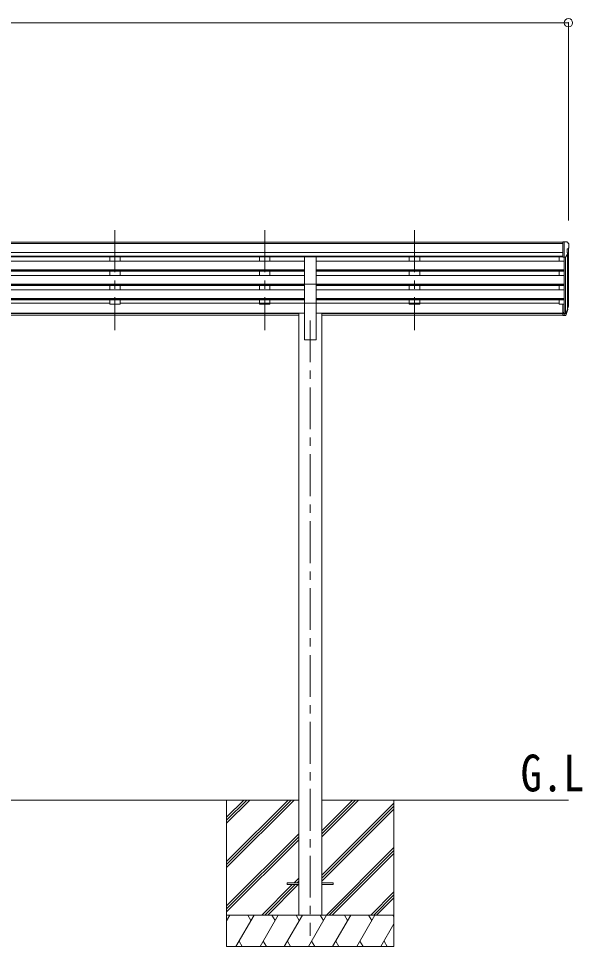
# Model space of a CAD drawing. Units: millimetres at full size, sheet at 1:40; details may follow other scales. Extents: x -11243 to 11243, y -7760 to 7760.
# Drawn here: x 4100 to 6795, y -4872 to -435 of the extents above; entities that cross this region are included whole.
import ezdxf
from ezdxf.enums import TextEntityAlignment as Align

# ---------------------------------------------------------------- set-up
doc = ezdxf.new("R2010")
doc.units = ezdxf.units.MM
doc.header["$LTSCALE"] = 40
doc.header["$PDMODE"] = 32
doc.header["$PDSIZE"] = 40
doc.linetypes.add('CHAIN1', pattern=[8, 5, -1, 1, -1])
for name, color, linetype, lineweight in [('0-0_0', 7, 'Continuous', 9), ('0-1_本体', 5, 'CHAIN1', 9), ('0-3_ELV2', 4, 'Continuous', 9), ('0-6_OTH_LINE', 6, 'Continuous', 9)]:
    doc.layers.add(name, color=color, linetype=linetype, lineweight=lineweight)
doc.layers.add('0-7_SHAPE', color=7, linetype='Continuous')
doc.styles.add('ＭＳ ゴシック', font='')
doc.styles.get('ＭＳ ゴシック').set_extended_font_data('MS Gothic')

msp = doc.modelspace()

# ---------------------------------------------------------------- linework, layer by layer
at = {"layer": '0-0_0'}
for p, q in [((2249.67, -4172.36), (5439.27, -4172.36)), ((5094.47, -4172.36), (5094.47, -4872.36)), ((5094.47, -4466.54), (5388.65, -4172.36)), ((5094.47, -4480.68), (5402.8, -4172.36)), ((5094.47, -4494.82), (5416.94, -4172.36)), ((5094.47, -4282.69), (5204.81, -4172.36)), ((5094.47, -4268.55), (5190.66, -4172.36)), ((5094.47, -4254.41), (5176.52, -4172.36)), ((5549.67, -4172.36), (6728.47, -4172.36)), ((5549.67, -4347.99), (5725.31, -4172.36)), ((5549.67, -4333.85), (5711.16, -4172.36)), ((5549.67, -4319.71), (5697.02, -4172.36)), ((5549.67, -4531.84), (5894.47, -4187.04)), ((5549.67, -4545.98), (5894.47, -4201.19)), ((5894.47, -4172.36), (5894.47, -4872.36)), ((5549.67, -4560.12), (5894.47, -4215.33)), ((5094.47, -4678.67), (5439.27, -4333.87)), ((5094.47, -4692.81), (5439.27, -4348.02)), ((5094.47, -4706.96), (5439.27, -4362.16)), ((5571.28, -4722.36), (5894.47, -4399.17)), ((5585.42, -4722.36), (5894.47, -4413.32)), ((5599.57, -4722.36), (5894.47, -4427.46)), ((5417.42, -4567.86), (5439.27, -4546.01)), ((5431.56, -4567.86), (5439.27, -4560.15)), ((5262.92, -4722.36), (5408.42, -4576.86)), ((5277.06, -4722.36), (5422.56, -4576.86)), ((5291.2, -4722.36), (5436.7, -4576.86)), ((5783.42, -4722.36), (5894.47, -4611.31)), ((5797.56, -4722.36), (5894.47, -4625.45)), ((5811.7, -4722.36), (5894.47, -4639.59)), ((5894.47, -4722.36), (5094.47, -4722.36)), ((5094.47, -4749.87), (5110.35, -4722.36)), ((5139.22, -4872.36), (5225.82, -4722.36)), ((5210.82, -4748.34), (5195.82, -4722.36)), ((5254.69, -4872.36), (5341.29, -4722.36)), ((5326.29, -4748.35), (5311.29, -4722.36)), ((5370.16, -4872.36), (5456.76, -4722.36)), ((5441.76, -4748.35), (5426.76, -4722.36)), ((5485.63, -4872.36), (5572.23, -4722.36)), ((5557.23, -4748.34), (5542.23, -4722.36)), ((5601.1, -4872.36), (5687.7, -4722.36)), ((5672.7, -4748.34), (5657.7, -4722.36)), ((5716.57, -4872.36), (5803.17, -4722.36)), ((5773.17, -4722.36), (5788.17, -4748.34)), ((5888.64, -4722.36), (5894.47, -4732.46)), ((5832.04, -4872.36), (5894.47, -4764.23)), ((5094.47, -4872.36), (5894.47, -4872.36)), ((5154.22, -4846.38), (5169.22, -4872.36)), ((5269.69, -4846.38), (5284.69, -4872.36)), ((5385.16, -4846.38), (5400.16, -4872.36)), ((5500.63, -4846.38), (5515.63, -4872.36)), ((5616.1, -4846.38), (5631.1, -4872.36)), ((5731.57, -4846.38), (5746.57, -4872.36)), ((5847.04, -4846.38), (5862.04, -4872.36))]:
    msp.add_line(p, q, dxfattribs=at)
at = {"layer": '0-1_本体'}
for p, q in [((4560.47, -1447.96), (4560.47, -1925.48)), ((4560.47, -1447.96), (4560.47, -1925.48)), ((5276.47, -1447.96), (5276.47, -1925.48)), ((5276.47, -1447.96), (5276.47, -1925.48)), ((5992.47, -1447.96), (5992.47, -1925.48)), ((5992.47, -1447.96), (5992.47, -1925.48)), ((5494.47, -1878.8), (5494.47, -4822.36))]:
    msp.add_line(p, q, dxfattribs=at)
at = {"layer": '0-3_ELV2'}
for p, q in [((6701.97, -1505.31), (986.97, -1505.31)), ((6701.97, -1503.71), (6691.97, -1503.79)), ((6691.97, -1505.31), (6691.97, -1503.79)), ((6701.97, -1575.69), (6701.97, -1503.71)), ((6720.47, -1503.71), (6701.97, -1503.71)), ((6708.47, -1576.69), (6708.47, -1503.71)), ((6720.47, -1503.71), (6722.81, -1503.85)), ((6723.56, -1504.27), (6727.63, -1510.08)), ((6701.97, -1510.53), (986.97, -1510.53)), ((6722.47, -1538.22), (6722.47, -1554.5)), ((6727.94, -1534.89), (6722.62, -1537.96)), ((6728.47, -1534.28), (6728.47, -1800.72)), ((6730.47, -1513.08), (6730.47, -1513.71)), ((6701.97, -1554.06), (986.97, -1554.06)), ((6701.97, -1571.91), (986.97, -1571.91)), ((5466.97, -1575.16), (2221.97, -1575.16)), ((5466.97, -1595.61), (2221.97, -1595.61)), ((4535.47, -1575.16), (4535.47, -1595.61)), ((4585.47, -1575.16), (4585.47, -1595.61)), ((5251.47, -1575.16), (5251.47, -1595.61)), ((5301.47, -1575.16), (5301.47, -1595.61)), ((5466.97, -1706.13), (5466.97, -1574.34)), ((5466.97, -1574.34), (5521.97, -1574.34)), ((5521.97, -1706.13), (5521.97, -1574.34)), ((6701.97, -1575.26), (5521.97, -1575.26)), ((5521.97, -1595.61), (6708.47, -1595.61)), ((5967.47, -1575.16), (5967.47, -1595.61)), ((6017.47, -1575.16), (6017.47, -1595.61)), ((6683.47, -1575.16), (6683.47, -1595.61)), ((6701.97, -1575.69), (6708.47, -1575.69)), ((6708.47, -1576.69), (6713.68, -1576.37)), ((6708.47, -1576.69), (6708.47, -1801.09)), ((6714.47, -1576.22), (6714.48, -1845.86)), ((6716.1, -1574.88), (6725.1, -1559.28)), ((6723.5, -1562.05), (6723.5, -1827.43)), ((5466.97, -1637.49), (2221.97, -1637.49)), ((5466.97, -1638.98), (2221.97, -1638.98)), ((5521.97, -1637.49), (6708.47, -1637.49)), ((5521.97, -1638.98), (6708.47, -1638.98)), ((5466.97, -1643.3), (2221.97, -1643.3)), ((5466.97, -1664.1), (2221.97, -1664.1)), ((4535.47, -1643.3), (4535.47, -1664.1)), ((4585.47, -1643.3), (4585.47, -1664.1)), ((5251.47, -1643.3), (5251.47, -1664.1)), ((5301.47, -1643.3), (5301.47, -1664.1)), ((5521.97, -1643.3), (6708.47, -1643.3)), ((5521.97, -1664.1), (6708.47, -1664.1)), ((5967.47, -1643.3), (5967.47, -1664.1)), ((6017.47, -1643.3), (6017.47, -1664.1)), ((6683.47, -1643.3), (6683.47, -1664.1)), ((5466.97, -1705.98), (2221.97, -1705.98)), ((5466.97, -1707.48), (2221.97, -1707.48)), ((5466.97, -1711.79), (2221.97, -1711.79)), ((4535.47, -1711.79), (4535.47, -1732.59)), ((4585.47, -1711.79), (4585.47, -1732.59)), ((5251.47, -1711.79), (5251.47, -1732.59)), ((5301.47, -1711.79), (5301.47, -1732.59)), ((5466.97, -1706.13), (5466.97, -1972.36)), ((5466.97, -1706.13), (5521.97, -1706.13)), ((5521.97, -1705.98), (6708.47, -1705.98)), ((5521.97, -1706.13), (5521.97, -1972.36)), ((5521.97, -1707.48), (6708.47, -1707.48)), ((5521.97, -1711.79), (6708.47, -1711.79)), ((5967.47, -1711.79), (5967.47, -1732.59)), ((6017.47, -1711.79), (6017.47, -1732.59)), ((6683.47, -1732.59), (6683.47, -1711.79)), ((5466.97, -1732.59), (2221.97, -1732.59)), ((5466.97, -1774.47), (2221.97, -1774.47)), ((5521.97, -1732.59), (6708.47, -1732.59)), ((5521.97, -1774.47), (6708.47, -1774.47)), ((5466.97, -1775.97), (2221.97, -1775.97)), ((5466.97, -1780.29), (2221.97, -1780.29)), ((4535.47, -1796.78), (3869.47, -1796.78)), ((4535.47, -1780.29), (4535.47, -1801.72)), ((4585.47, -1801.72), (4535.47, -1801.72)), ((4585.47, -1780.29), (4585.47, -1801.72)), ((5466.97, -1796.78), (4585.47, -1796.78)), ((5251.47, -1780.29), (5251.47, -1801.72)), ((5521.97, -1796.78), (5251.47, -1796.78)), ((5301.47, -1801.72), (5251.47, -1801.72)), ((5301.47, -1780.29), (5301.47, -1801.72)), ((5466.97, -1796.78), (5301.47, -1796.78)), ((5521.97, -1775.97), (6708.47, -1775.97)), ((5521.97, -1780.29), (6708.47, -1780.29)), ((6683.47, -1796.78), (5521.97, -1796.78)), ((5967.47, -1780.29), (5967.47, -1801.72)), ((6017.47, -1801.72), (5967.47, -1801.72)), ((6017.47, -1780.29), (6017.47, -1801.72)), ((6683.47, -1780.29), (6683.47, -1801.72)), ((6683.47, -1801.72), (6701.97, -1801.72)), ((6701.97, -1801.09), (6701.97, -1855.12)), ((6701.97, -1801.09), (6708.47, -1801.09)), ((6708.47, -1801.09), (6708.47, -1855.86)), ((6726.78, -1813.9), (6723.5, -1820.96)), ((6727.38, -1815.28), (6723.5, -1823.22)), ((5439.27, -1843.79), (2249.67, -1843.79)), ((5439.27, -1845.19), (2249.67, -1845.19)), ((5439.27, -1852.88), (2249.67, -1852.88)), ((5439.27, -1843.36), (5439.27, -4722.36)), ((5439.27, -1843.36), (5466.97, -1843.36)), ((5549.67, -1843.36), (5521.97, -1843.36)), ((5549.67, -1843.36), (5549.67, -4722.36)), ((5549.67, -1843.79), (6701.97, -1843.79)), ((5549.67, -1845.19), (6701.97, -1845.19)), ((6701.97, -1852.88), (5549.67, -1852.88)), ((6701.97, -1841.22), (6708.47, -1841.22)), ((6701.97, -1846.1), (6708.47, -1846.1)), ((6701.97, -1855.12), (6708.47, -1855.12)), ((6708.47, -1846.12), (6713.61, -1846.12)), ((6708.47, -1847.93), (6713.32, -1847.93)), ((6708.47, -1855.86), (6713.32, -1855.86)), ((6714.91, -1845.44), (6722.66, -1830.04)), ((6724.11, -1830.39), (6715.92, -1846.57)), ((6724.73, -1830.96), (6715.92, -1854.5)), ((6725.07, -1826.55), (6724.73, -1830.96)), ((5466.97, -1972.36), (5521.97, -1972.36)), ((5384.47, -4567.86), (5439.27, -4567.86)), ((5549.67, -4567.86), (5604.47, -4567.86)), ((5604.47, -4567.86), (5604.47, -4576.86)), ((5549.67, -4576.86), (5604.47, -4576.86))]:
    msp.add_line(p, q, dxfattribs=at)
msp.add_lwpolyline([(5384.47, -4567.86), (5384.47, -4576.86), (5439.27, -4576.86)], dxfattribs=at)
for centre, radius, start, end in [((6722.75, -1504.85), 1, 35, 86.5), ((6722.77, -1538.22), 0.3, 120, 180), ((6727.47, -1513.08), 3, 0, 87), ((6723.57, -1530.52), 6.18, 315.00103, 354.2965), ((6528.47, -1513.71), 202, 355.05096, 0), ((6713.5, -1573.38), 3, 273.5, 330), ((6722.77, -1554.5), 0.3, 180, 265.2833), ((6722.5, -1557.78), 3, 330, 85.2833), ((6697.89, -1804.4), 30.41, 341.80266, 352.8448), ((6699.29, -1806.16), 29.53, 342.01856, 353.49194)]:
    msp.add_arc(centre, radius, start, end, dxfattribs=at)
for centre, major_axis, ratio, start_param, end_param in [((6640.61, -1799.92), (-87.93, 4.42), 0.541684, 3.060334, 3.2172517), ((6639.82, -1806.59), (89.06, 1.43), 0.57596, 6.1985533, 6.3701348), ((6713.32, -1845.21), (3, 0), 0.90356, 4.712389, 5.7595865), ((6713.32, -1853.15), (-3, 0), 0.90356, 1.5707963, 2.6179939), ((6713.61, -1844.76), (1.5, 0), 0.90356, 4.712389, 5.7595865), ((6638.55, -1806.5), (88.05, 0), 0.90356, 5.9828017, 6.0168888), ((6723.76, -1826.55), (-1.3, 0), 0.90356, 2.9359903, 4.9130961), ((6637.84, -1810.36), (89.07, 0), 0.90356, 6.0316505, 6.077583)]:
    msp.add_ellipse(centre, major_axis=major_axis, ratio=ratio, start_param=start_param, end_param=end_param, dxfattribs=at)
at = {"layer": '0-6_OTH_LINE'}
for p, q in [((960.47, -455.31), (6728.47, -455.31)), ((6728.47, -455.31), (6728.47, -1400.72))]:
    msp.add_line(p, q, dxfattribs=at)
msp.add_point((6728.47, -455.31), dxfattribs=at)

# ---------------------------------------------------------------- texts
at = {"layer": '0-7_SHAPE', "style": 'ＭＳ ゴシック', "width": 0.85}
msp.add_text('G.L', height=176, dxfattribs=at).set_placement((6499.94, -4183.66), align=Align.BOTTOM_LEFT)

doc.saveas('drawing.dxf')
